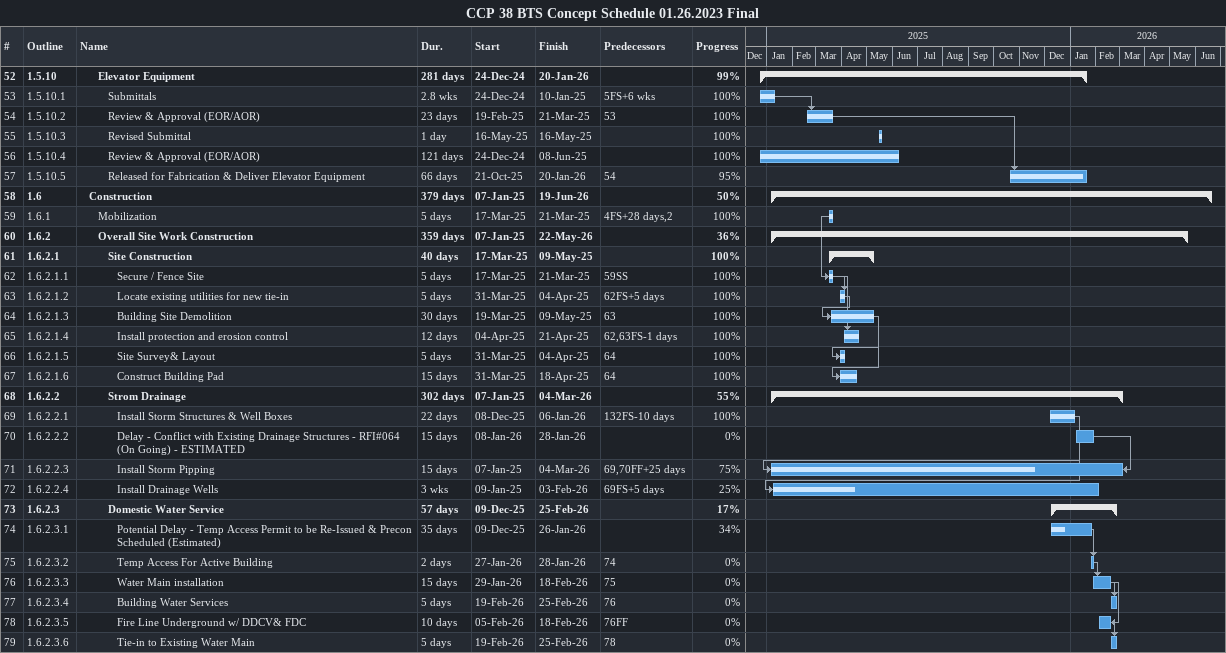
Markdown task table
CCP 38 BTS Concept Schedule 01.26.2023 Final

| ID | WBS | Task | Duration | Start | Finish | Predecessors | % complete |
|---|---|---|---|---|---|---|---|
| 52 | 1.5.10 | **Elevator Equipment** | 281d | 2024-12-24 | 2026-01-20 |  | 99 |
| 53 | 1.5.10.1 | Submittals | 2.8w | 2024-12-24 | 2025-01-10 | 5FS+6w | 100 |
| 54 | 1.5.10.2 | Review & Approval (EOR/AOR) | 23d | 2025-02-19 | 2025-03-21 | 53 | 100 |
| 55 | 1.5.10.3 | Revised Submittal | 1d | 2025-05-16 | 2025-05-16 |  | 100 |
| 56 | 1.5.10.4 | Review & Approval (EOR/AOR) | 121d | 2024-12-24 | 2025-06-08 |  | 100 |
| 57 | 1.5.10.5 | Released for Fabrication & Deliver Elevator Equipment | 66d | 2025-10-21 | 2026-01-20 | 54 | 95 |
| 58 | 1.6 | **Construction** | 379d | 2025-01-07 | 2026-06-19 |  | 50 |
| 59 | 1.6.1 | Mobilization | 5d | 2025-03-17 | 2025-03-21 | 4FS+28d, 2 | 100 |
| 60 | 1.6.2 | **Overall Site Work Construction** | 359d | 2025-01-07 | 2026-05-22 |  | 36 |
| 61 | 1.6.2.1 | **Site Construction** | 40d | 2025-03-17 | 2025-05-09 |  | 100 |
| 62 | 1.6.2.1.1 | Secure / Fence Site | 5d | 2025-03-17 | 2025-03-21 | 59SS | 100 |
| 63 | 1.6.2.1.2 | Locate existing utilities for new tie-in | 5d | 2025-03-31 | 2025-04-04 | 62FS+5d | 100 |
| 64 | 1.6.2.1.3 | Building Site Demolition | 30d | 2025-03-19 | 2025-05-09 | 63 | 100 |
| 65 | 1.6.2.1.4 | Install protection and erosion control | 12d | 2025-04-04 | 2025-04-21 | 62, 63FS-1d | 100 |
| 66 | 1.6.2.1.5 | Site Survey& Layout | 5d | 2025-03-31 | 2025-04-04 | 64 | 100 |
| 67 | 1.6.2.1.6 | Construct Building Pad | 15d | 2025-03-31 | 2025-04-18 | 64 | 100 |
| 68 | 1.6.2.2 | **Strom Drainage** | 302d | 2025-01-07 | 2026-03-04 |  | 55 |
| 69 | 1.6.2.2.1 | Install Storm Structures & Well Boxes | 22d | 2025-12-08 | 2026-01-06 | 132FS-10d | 100 |
| 70 | 1.6.2.2.2 | Delay - Conflict with Existing Drainage Structures - RFI#064 (On Going) - ESTIMATED | 15d | 2026-01-08 | 2026-01-28 |  | 0 |
| 71 | 1.6.2.2.3 | Install Storm Pipping | 15d | 2025-01-07 | 2026-03-04 | 69, 70FF+25d | 75 |
| 72 | 1.6.2.2.4 | Install Drainage Wells | 3w | 2025-01-09 | 2026-02-03 | 69FS+5d | 25 |
| 73 | 1.6.2.3 | **Domestic Water Service** | 57d | 2025-12-09 | 2026-02-25 |  | 17 |
| 74 | 1.6.2.3.1 | Potential Delay - Temp Access Permit to be Re-Issued & Precon Scheduled (Estimated) | 35d | 2025-12-09 | 2026-01-26 |  | 34 |
| 75 | 1.6.2.3.2 | Temp Access For Active Building | 2d | 2026-01-27 | 2026-01-28 | 74 | 0 |
| 76 | 1.6.2.3.3 | Water Main installation | 15d | 2026-01-29 | 2026-02-18 | 75 | 0 |
| 77 | 1.6.2.3.4 | Building Water Services | 5d | 2026-02-19 | 2026-02-25 | 76 | 0 |
| 78 | 1.6.2.3.5 | Fire Line Underground w/ DDCV& FDC | 10d | 2026-02-05 | 2026-02-18 | 76FF | 0 |
| 79 | 1.6.2.3.6 | Tie-in to Existing Water Main | 5d | 2026-02-19 | 2026-02-25 | 78 | 0 |
